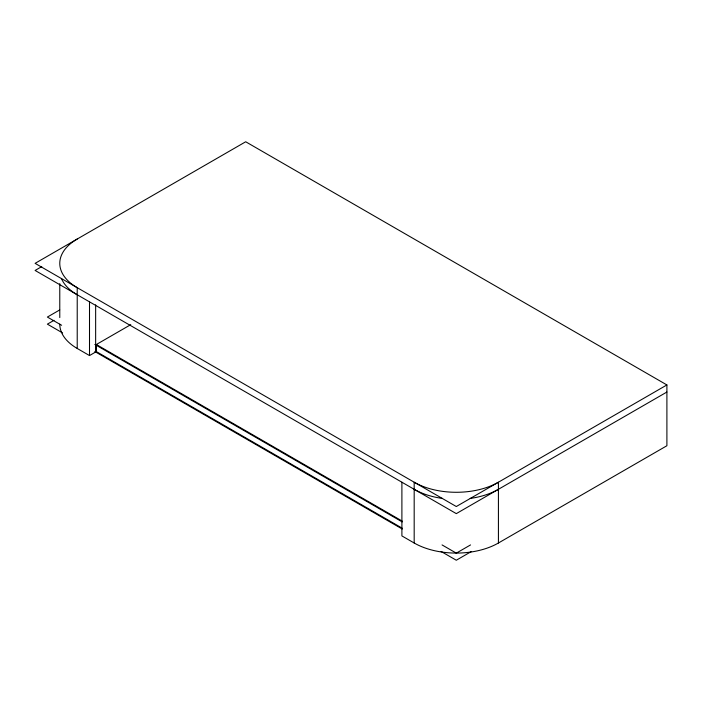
<?xml version="1.0" encoding="UTF-8"?>
<svg xmlns="http://www.w3.org/2000/svg" width="702" height="702" viewBox="0 0 702 702"><rect width="100%" height="100%" fill="white"/><g stroke="black" fill="none" stroke-linecap="round" stroke-linejoin="round"><path stroke-width="1.05" d="M41.743 266.611L35.1 270.445L456.3 513.627L666.9 392.032M59.723 309.933L47.385 317.058L61.618 325.272M54.028 320.314L47.385 324.148L62.566 332.915M95.647 344.919L130.756 324.649M59.775 324.148A59.565 34.389 0 0 0 77.22 348.464L89.505 355.563L96.349 351.605L402.097 528.123M666.9 384.942L456.3 506.528L35.1 263.355L245.7 141.769L666.9 384.942L666.9 445.735L498.42 543.006A59.565 34.389 0 0 1 414.18 543.006L401.895 535.916L401.895 482.213M470.533 544.928L456.3 553.141L442.067 544.928M471.481 551.465L456.3 560.231L441.119 551.474M402.097 521.033L96.349 344.515L96.349 351.605M94.823 344.445L402.22 521.919M94.823 351.535L402.22 529.01M498.42 543.006L498.42 482.213A59.565 34.389 0 0 1 414.18 482.213L414.18 543.006M95.647 304.817L95.647 352.018M89.505 301.86L89.505 355.563M77.22 348.464L77.22 287.671A59.565 34.389 0 0 1 77.22 239.04M59.775 283.599L59.775 317.576M77.22 294.761A59.565 34.389 0 0 1 61.416 278.475M498.42 489.303A59.565 34.389 0 0 1 470.208 498.429M442.392 498.429A59.565 34.389 0 0 1 414.18 489.303"/></g></svg>
